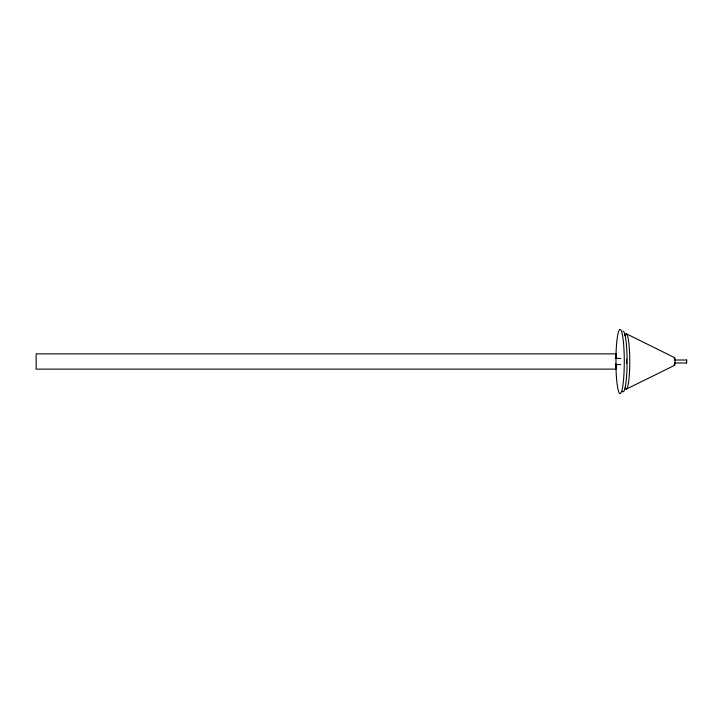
<?xml version="1.0" encoding="UTF-8"?>
<svg xmlns="http://www.w3.org/2000/svg" width="723" height="723" viewBox="0 0 723 723"><rect width="100%" height="100%" fill="white"/><g stroke="black" fill="none" stroke-linecap="round" stroke-linejoin="round"><path stroke-width="1.08" d="M626.489 363.027L626.489 359.268M626.507 363.533L626.543 359.9M686.489 360.759L686.669 360.018L686.642 362.982L674.541 362.982M626.687 388.947L674.631 365.323M615.345 358.445L620.741 358.445M674.568 360.018L686.669 360.018M615.345 364.555L620.741 364.555M626.416 333.827L674.595 357.641M686.597 362.919L686.498 362.34M615.924 358.59A32.065 4.184 -90 0 1 622.322 334.351A32.065 4.184 -90 0 1 622.25 389.01A32.065 4.184 -90 0 1 615.924 363.723M622.973 331.224A30.294 3.958 -90 0 1 627.067 363.759A30.294 3.958 -90 0 1 622.386 391.27M624.826 335.662A27.754 3.624 -90 0 1 629.769 360.461A27.754 3.624 -90 0 1 625.079 388.025M674.188 358.87A3.868 0.506 -90 0 1 674.902 358.662A3.868 0.506 -90 0 1 674.92 364.13A3.868 0.506 -90 0 1 674.216 364.338M615.96 353.872L36.15 353.872L36.15 369.128L615.96 369.128L615.96 353.872"/></g></svg>
